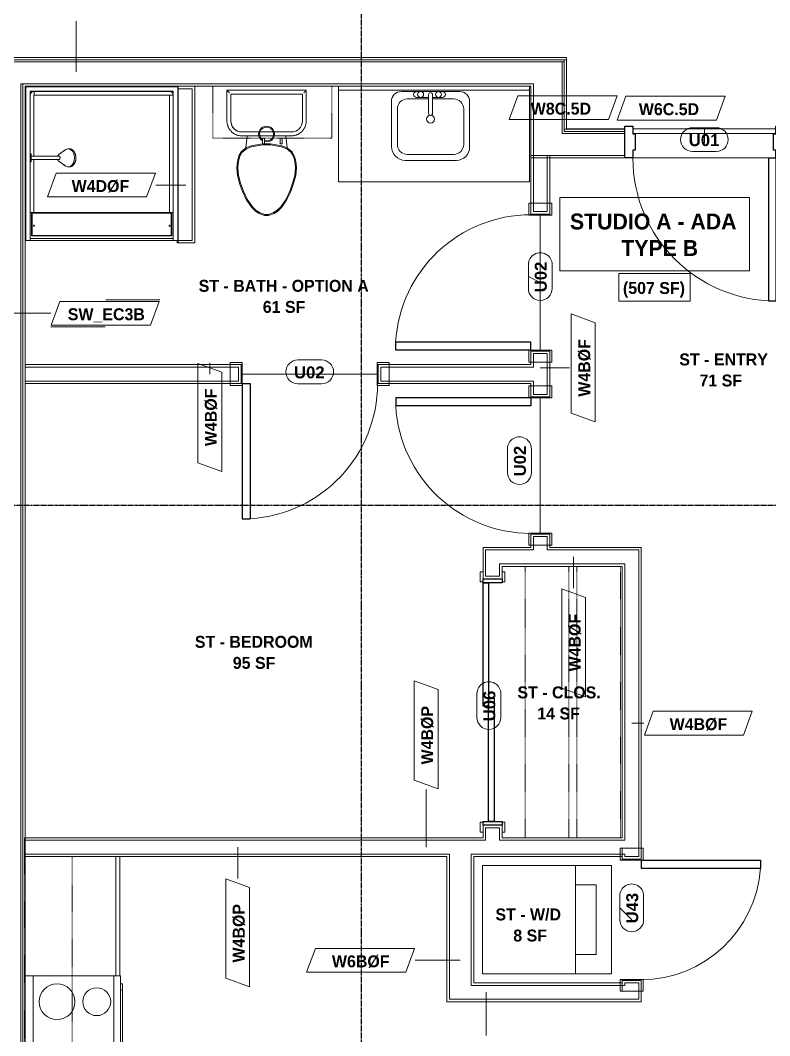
# Model space of a CAD drawing. Header units: inches. Extents: x -4058 to -1781, y 9814 to 12264.
# Drawn here: x -2913.1 to -2724.6, y 11401.8 to 11657.2 of the extents above; entities that cross this region are included whole.
import ezdxf

# ---------------------------------------------------------------- set-up
doc = ezdxf.new("R2010")
doc.units = ezdxf.units.IN
doc.header["$MEASUREMENT"] = 0
doc.linetypes.add('Dash', pattern=[0.25, 0.125, -0.125])
doc.linetypes.add('Grid Line 1_2_', pattern=[0.875, 0.5, -0.125, 0.125, -0.125])
for name, color, linetype, lineweight in [('0-1', 7, 'Continuous', 5), ('0-3', 8, 'Continuous', 9), ('A-AREA-IDEN', 2, 'Continuous', 9), ('A-DOOR-1', 7, 'Continuous', 9), ('A-DOOR-2', 10, 'Continuous', 30), ('A-DOOR-3', 31, 'Continuous', 9), ('A-DOOR-4', 31, 'Continuous', 30), ('A-DOOR-FRAM-2', 10, 'Continuous', 30), ('A-DOOR-FRAM-3', 31, 'Continuous', 30), ('A-DOOR-IDEN', 31, 'Continuous', 9), ('A-FLOR-1', 7, 'Continuous', 9), ('A-FLOR-2', 192, 'Continuous', 9), ('A-WALL', 113, 'Continuous', 18), ('A-WALL-2', 250, 'Continuous', 18), ('A-WALL-3', 113, 'Continuous', 9), ('A-WALL-IDEN', 211, 'Continuous', 9), ('I-WALL-1', 7, 'Continuous', 9), ('P-SANR-FIXT', 6, 'Continuous', 9), ('Q-CASE', 31, 'Continuous', 9), ('Q-CASE-2', 31, 'Dash', 9), ('Q-CASE-HDLN', 31, 'Dash', 9), ('Q-SPCQ', 91, 'Continuous', 9), ('S-GRID-1', 1, 'Grid Line 1_2_', 30)]:
    doc.layers.add(name, color=color, linetype=linetype, lineweight=lineweight)
doc.styles.add('Arial_B', font='arialbd.ttf', dxfattribs={"height": 3})
doc.styles.add('Century Gothic_B', font='GOTHICB.TTF', dxfattribs={"height": 3})
doc.styles.add('Century Gothic_B_1', font='GOTHICB.TTF', dxfattribs={"height": 4})

# ---------------------------------------------------------------- blocks, each defined once
blk = doc.blocks.new('CTR - 1st Phase - Shell_rvt-1-UNITS PLANS - 3RD FLOOR')
at = {"layer": 'A-FLOR-1'}
for p, q in [((-2761.04, 11629.94), (-2775.7, 11629.94)), ((-2723.04, 11629.94), (-2759.04, 11629.94)), ((-2759.04, 11628.74), (-2723.04, 11628.74))]:
    blk.add_line(p, q, dxfattribs=at)
blk = doc.blocks.new('HOLLOW METAL - UNIT DOOR-2191977-UNITS PLANS - 3RD FLOOR')
at = {"layer": 'A-DOOR-1'}
blk.add_arc((18, -3.875), 36, 180, 270, dxfattribs=at)
at = {"layer": 'A-DOOR-2'}
for p, q in [((16.25, -3.875), (18, -3.875)), ((16.25, -39.875), (16.25, -3.875)), ((18, -3.875), (18, -39.875)), ((18, -39.875), (16.25, -39.875))]:
    blk.add_line(p, q, dxfattribs=at)
at = {"layer": 'A-DOOR-FRAM-2'}
for p, q in [((-20, 4.125), (-18, 4.125)), ((-20, -3.875), (-20, 4.125)), ((-18, 4.125), (-18, 2.1875)), ((18, 4.125), (20, 4.125)), ((18, 2.1875), (18, 4.125)), ((20, 4.125), (20, -3.875)), ((-18, 2.1875), (-17.375, 2.1875)), ((-17.375, 2.1875), (-17.375, -1.9375)), ((17.375, 2.1875), (18, 2.1875)), ((17.375, -1.9375), (17.375, 2.1875)), ((-18, -1.9375), (-18, -3.875)), ((-17.375, -1.9375), (-18, -1.9375)), ((18, -1.9375), (17.375, -1.9375)), ((18, -3.875), (18, -1.9375)), ((-18, -3.875), (-20, -3.875)), ((20, -3.875), (18, -3.875))]:
    blk.add_line(p, q, dxfattribs=at)
blk = doc.blocks.new('CTR - 1st Phase - Common Walls_rvt-1-UNITS PLANS - 3RD FLOOR')
at = {"layer": 'A-WALL-2'}
for p, q in [((-2784.7, 11647.24), (-3037.45, 11647.24)), ((-2784.7, 11646.74), (-3037.45, 11646.74)), ((-2784.7, 11647.24), (-2776.32, 11647.24)), ((-2784.7, 11646.74), (-2784.07, 11646.74)), ((-2784.07, 11646.74), (-2776.82, 11646.74)), ((-2776.82, 11646.74), (-2776.32, 11646.74)), ((-2776.82, 11646.74), (-2776.82, 11628.74)), ((-2776.32, 11647.24), (-2775.7, 11647.24)), ((-2776.32, 11647.24), (-2776.32, 11646.74)), ((-2776.32, 11647.24), (-2776.32, 11646.74)), ((-2776.32, 11646.74), (-2776.32, 11629.86)), ((-2913.01, 11641.24), (-2912.51, 11641.24)), ((-2913.01, 11641.24), (-2913.01, 11640.61)), ((-2912.51, 11641.24), (-2913.01, 11641.24)), ((-2912.51, 11641.24), (-2912.51, 11640.61)), ((-2784.7, 11641.24), (-2912.51, 11641.24)), ((-2784.7, 11641.24), (-2784.07, 11641.24)), ((-2784.07, 11641.24), (-2784.07, 11623.24)), ((-2913.01, 11255.64), (-2913.01, 11640.61)), ((-2912.51, 11255.64), (-2912.51, 11640.61)), ((-2776.32, 11628.74), (-2776.82, 11628.74)), ((-2775.7, 11629.86), (-2776.32, 11629.86)), ((-2776.32, 11629.24), (-2776.32, 11629.86)), ((-2776.32, 11629.86), (-2776.32, 11629.24)), ((-2775.7, 11629.24), (-2776.32, 11629.24)), ((-2775.7, 11628.74), (-2776.32, 11628.74)), ((-2761.04, 11629.24), (-2775.7, 11629.24)), ((-2761.04, 11628.74), (-2775.7, 11628.74)), ((-2776.82, 11623.24), (-2784.07, 11623.24)), ((-2775.7, 11623.24), (-2776.82, 11623.24)), ((-2761.04, 11623.24), (-2775.7, 11623.24))]:
    blk.add_line(p, q, dxfattribs=at)
at = {"layer": 'I-WALL-1'}
for p, q in [((-2784.7, 11647.86), (-3037.45, 11647.86)), ((-2775.7, 11647.86), (-2784.7, 11647.86)), ((-2775.7, 11647.24), (-2775.7, 11647.86)), ((-2775.7, 11629.86), (-2775.7, 11647.24)), ((-2873.39, 11640.61), (-2833.07, 11640.61)), ((-2785.07, 11640.61), (-2784.7, 11640.61)), ((-2784.7, 11640.61), (-2784.7, 11622.61)), ((-2761.04, 11629.86), (-2775.7, 11629.86)), ((-2784.7, 11622.61), (-2784.07, 11622.61)), ((-2784.07, 11622.61), (-2775.7, 11622.61)), ((-2775.7, 11622.61), (-2761.04, 11622.61)), ((-2911.89, 11255.64), (-2911.89, 11601.87))]:
    blk.add_line(p, q, dxfattribs=at)
at = {"layer": '0-3'}
blk.add_blockref('HOLLOW METAL - UNIT DOOR-2191977-UNITS PLANS - 3RD FLOOR', (-2741.04, 11626.49), dxfattribs=at)
blk = doc.blocks.new('CTR - 1st Phase - Structure_rvt-1-UNITS PLANS - 3RD FLOOR')
at = {"layer": 'S-GRID-1'}
for p, q in [((-2827.32, 9814.03), (-2827.32, 12247.5)), ((-1781.27, 11535.19), (-4041.78, 11535.19))]:
    blk.add_line(p, q, dxfattribs=at)
blk = doc.blocks.new('SLIDING - FLUSH - SLIDING - FLUSH - 5-0 x 6-8-3203586-UNITS PLANS - 3RD FLOOR')
at = {"layer": 'A-DOOR-3'}
for p, q in [((-32.75, 3.25), (-30.25, 3.25)), ((-32.75, 2.5), (-32.75, 3.25)), ((-30.25, 3.25), (-30.25, 2.5)), ((30.25, 3.25), (32.75, 3.25)), ((30.25, 2.5), (30.25, 3.25)), ((32.75, 3.25), (32.75, 2.5)), ((-30.25, 2.5), (-32.75, 2.5)), ((32.75, 2.5), (30.25, 2.5)), ((-32.75, -2.25), (-30.25, -2.25)), ((-32.75, -3), (-32.75, -2.25)), ((-30.25, -2.25), (-30.25, -3)), ((30.25, -2.25), (32.75, -2.25)), ((30.25, -3), (30.25, -2.25)), ((32.75, -2.25), (32.75, -3)), ((-30.25, -3), (-32.75, -3)), ((32.75, -3), (30.25, -3))]:
    blk.add_line(p, q, dxfattribs=at)
at = {"layer": 'A-DOOR-4'}
for p, q in [((-1, -0.88), (-1, 0.5)), ((-1, 0.5), (30, 0.5)), ((30, 0.5), (30, -0.88)), ((-30, -2.25), (-30, -0.88)), ((-30, -0.88), (1, -0.88)), ((1, -2.25), (-30, -2.25)), ((30, -0.88), (-1, -0.88)), ((1, -0.88), (1, -2.25))]:
    blk.add_line(p, q, dxfattribs=at)
at = {"layer": 'A-DOOR-FRAM-3'}
for p, q in [((-31, -2.25), (-31, 2.5)), ((-31, 2.5), (-30, 2.5)), ((-30, 2.5), (-30, -2.25)), ((30, 2.5), (31, 2.5)), ((30, -2.25), (30, 2.5)), ((31, 2.5), (31, -2.25)), ((-30, -2.25), (-31, -2.25)), ((31, -2.25), (30, -2.25))]:
    blk.add_line(p, q, dxfattribs=at)
blk = doc.blocks.new('SWING - SINGLE - FLUSH - SWING - FLUSH - 2-10 x 6-8 - PRIVACY-4346066-UNITS PLANS - 3RD FLOOR')
at = {"layer": 'A-DOOR-3'}
for p, q in [((-17, 2.87), (-20, 2.87)), ((-20, 2.87), (-20, -2.38)), ((-17, -2.38), (-17, 2.87)), ((20, 2.87), (17, 2.87)), ((17, 2.87), (17, -2.38)), ((20, -2.38), (20, 2.87)), ((-20, -2.38), (-17, -2.38)), ((-17, -2.38), (-20, -2.38)), ((-20, -2.38), (-20, -2.88)), ((-17, -2.88), (-17, -2.38)), ((17, -2.38), (20, -2.38)), ((20, -2.38), (17, -2.38)), ((17, -2.38), (17, -2.88)), ((20, -2.88), (20, -2.38)), ((-20, -2.88), (-17, -2.88)), ((17, -2.88), (20, -2.88))]:
    blk.add_line(p, q, dxfattribs=at)
blk.add_arc((17, 2.37), 34.07, 93.3657, 180, dxfattribs=at)
at = {"layer": 'A-DOOR-4'}
for p, q in [((15, 2.37), (15, 36.38)), ((17, 36.38), (15, 36.38)), ((17, 2.37), (17, 36.38)), ((17, 2.37), (15, 2.37))]:
    blk.add_line(p, q, dxfattribs=at)
blk = doc.blocks.new('OD_CW_Closet - OD_CW_Closet-3786599-UNITS PLANS - 3RD FLOOR')
at = {"layer": 'Q-CASE-HDLN'}
for p, q in [((0.74, -24), (0.74, 0)), ((0.74, 0), (68.99, 0)), ((68.99, 0), (68.99, -24)), ((0.74, -11), (68.99, -11)), ((0.74, -13), (68.99, -13)), ((68.99, -24), (0.74, -24))]:
    blk.add_line(p, q, dxfattribs=at)
blk = doc.blocks.new('SWING - SINGLE - FLUSH - SWING - FLUSH - 2-10 x 6-8 - PRIVACY-4346067-UNITS PLANS - 3RD FLOOR')
at = {"layer": 'A-DOOR-3'}
for p, q in [((-17, 2.87), (-20, 2.87)), ((-20, 2.87), (-20, -2.38)), ((-17, -2.38), (-17, 2.87)), ((20, 2.87), (17, 2.87)), ((17, 2.87), (17, -2.38)), ((20, -2.38), (20, 2.87)), ((-20, -2.38), (-17, -2.38)), ((-17, -2.38), (-20, -2.38)), ((-20, -2.38), (-20, -2.88)), ((-17, -2.88), (-17, -2.38)), ((17, -2.38), (20, -2.38)), ((20, -2.38), (17, -2.38)), ((17, -2.38), (17, -2.88)), ((20, -2.88), (20, -2.38)), ((-20, -2.88), (-17, -2.88)), ((17, -2.88), (20, -2.88))]:
    blk.add_line(p, q, dxfattribs=at)
blk.add_arc((17, 2.37), 34.07, 93.3657, 180, dxfattribs=at)
at = {"layer": 'A-DOOR-4'}
for p, q in [((15, 2.37), (15, 36.38)), ((17, 36.38), (15, 36.38)), ((17, 2.37), (17, 36.38)), ((17, 2.37), (15, 2.37))]:
    blk.add_line(p, q, dxfattribs=at)
blk = doc.blocks.new('SWING - SINGLE - FLUSH - SWING - FLUSH - 2-6 x 6-8 - PASSAGE-4346079-UNITS PLANS - 3RD FLOOR')
at = {"layer": 'A-DOOR-3'}
for p, q in [((-18, 2.375), (-18, 2.875)), ((-18, 2.875), (-15, 2.875)), ((-15, 2.875), (-15, 2.375)), ((15, 2.375), (15, 2.875)), ((15, 2.875), (18, 2.875)), ((18, 2.875), (18, 2.375)), ((-18, 2.375), (-15, 2.375)), ((-18, -2.875), (-18, 2.375)), ((-15, 2.375), (-18, 2.375)), ((-15, 2.375), (-15, -2.875)), ((15, 2.375), (18, 2.375)), ((15, -2.875), (15, 2.375)), ((18, 2.375), (15, 2.375)), ((18, 2.375), (18, -2.875)), ((-15, -2.875), (-18, -2.875)), ((18, -2.875), (15, -2.875))]:
    blk.add_line(p, q, dxfattribs=at)
blk.add_arc((15, -2.375), 30.067, 180, 266.18593, dxfattribs=at)
at = {"layer": 'A-DOOR-4'}
for p, q in [((13, -2.375), (13, -32.375)), ((15, -2.375), (13, -2.375)), ((15, -2.375), (15, -32.375)), ((15, -32.375), (13, -32.375))]:
    blk.add_line(p, q, dxfattribs=at)
blk = doc.blocks.new('M_Sink Vanity-Square - 500 x 440mm-1352614-UNITS PLANS - 3RD FLOOR')
at = {"layer": 'P-SANR-FIXT'}
for p, q in [((7.96, 7.09), (-6.72, 7.09)), ((0.12, 5.22), (-5.22, 5.22)), ((3.62, 7.09), (-2.88, 7.09)), ((-2.88, 5.59), (0.12, 5.59)), ((0.12, 6.33), (0.12, 1.59)), ((1.12, 6.33), (1.12, 1.59)), ((1.12, 5.59), (3.62, 5.59)), ((6.46, 5.22), (1.12, 5.22)), ((-9.22, 4.59), (-9.22, -6.73)), ((-7.72, 2.72), (-7.72, -6.23)), ((8.96, -6.23), (8.96, 2.72)), ((10.46, -6.91), (10.46, 4.59)), ((-5.22, -8.73), (6.46, -8.73)), ((-5.72, -10.23), (7.14, -10.23))]:
    blk.add_line(p, q, dxfattribs=at)
for centre, radius, start, end in [((-6.72, 4.59), 2.5, 90, 180), ((-5.22, 2.72), 2.5, 90, 180), ((-2.88, 6.34), 0.75, 90, 270), ((-1.88, 6.34), 0.75, 360, 180), ((-1.88, 6.34), 0.75, 180, 0), ((0.62, 6.33), 0.5, 360, 180), ((2.62, 6.34), 0.75, 360, 180), ((2.62, 6.34), 0.75, 180, 360), ((3.62, 6.34), 0.75, 270, 90), ((6.46, 2.72), 2.5, 0, 90), ((7.96, 4.59), 2.5, 360, 90), ((0.62, 0.13), 1, 360, 180), ((0.62, 0.13), 1, 180, 0), ((0.62, 1.59), 0.5, 180, 0), ((-5.72, -6.73), 3.5, 180, 270), ((-5.22, -6.23), 2.5, 180, 270), ((6.46, -6.23), 2.5, 270, 0), ((7.14, -6.91), 3.32, 270, 0)]:
    blk.add_arc(centre, radius, start, end, dxfattribs=at)
blk = doc.blocks.new('Toilet-Domestic-3D - Toilet-Domestic-3D-V7-UNITS PLANS - 3RD FLOOR')
at = {"layer": 'P-SANR-FIXT'}
for p, q in [((-2.74, 11), (-3.74, 10)), ((-2.59, 10.8), (-3.55, 9.84)), ((-1.87, 11.5), (-2.74, 11)), ((-2.59, 10.8), (-2.74, 11)), ((-1.77, 11.27), (-2.59, 10.8)), ((-0.5, 12), (-1.87, 11.5)), ((-1.77, 11.27), (-1.87, 11.5)), ((-0.46, 11.75), (-1.77, 11.27)), ((-0.46, 11.75), (-0.5, 12)), ((0.5, 12), (-0.5, 12)), ((0.46, 11.75), (-0.46, 11.75)), ((0.46, 11.75), (0.5, 12)), ((1.77, 11.27), (0.46, 11.75)), ((1.87, 11.5), (0.5, 12)), ((1.77, 11.27), (1.87, 11.5)), ((2.59, 10.8), (1.77, 11.27)), ((2.74, 11), (1.87, 11.5)), ((2.59, 10.8), (2.74, 11)), ((3.55, 9.84), (2.59, 10.8)), ((3.74, 10), (2.74, 11)), ((-5.13, 8), (-6.06, 6)), ((-4.91, 7.88), (-5.83, 5.9)), ((-3.74, 10), (-5.13, 8)), ((-4.91, 7.88), (-5.13, 8)), ((-3.55, 9.84), (-4.91, 7.88)), ((-3.55, 9.84), (-3.74, 10)), ((3.55, 9.84), (3.74, 10)), ((4.91, 7.88), (3.55, 9.84)), ((5.13, 8), (3.74, 10)), ((4.91, 7.88), (5.13, 8)), ((5.83, 5.9), (4.91, 7.88)), ((6.06, 6), (5.13, 8)), ((-6.06, 6), (-6.79, 4)), ((-5.83, 5.9), (-6.55, 3.92)), ((-5.83, 5.9), (-6.06, 6)), ((5.83, 5.9), (6.06, 6)), ((6.55, 3.92), (5.83, 5.9)), ((6.79, 4), (6.06, 6)), ((-6.79, 4), (-7.33, 1.99)), ((-6.55, 3.92), (-7.08, 1.95)), ((-6.55, 3.92), (-6.79, 4)), ((6.55, 3.92), (6.79, 4)), ((7.08, 1.95), (6.55, 3.92)), ((7.33, 1.99), (6.79, 4)), ((-7.33, 1.99), (-7.5, 0)), ((-7.08, 1.95), (-7.33, 1.99)), ((-7.08, 1.95), (-7.25, 0)), ((7.08, 1.95), (7.33, 1.99)), ((7.25, 0), (7.08, 1.95)), ((7.5, 0), (7.33, 1.99)), ((-7.25, 0), (-7.5, 0)), ((-7.5, 0), (-7.41, -1)), ((-7.16, -0.96), (-7.41, -1)), ((-7.41, -1), (-7.24, -2)), ((-7.25, 0), (-7.16, -0.96)), ((-6.99, -1.95), (-7.24, -2)), ((-7.24, -2), (-6.97, -3)), ((-7.16, -0.96), (-6.99, -1.95)), ((-6.99, -1.95), (-6.73, -2.9)), ((6.73, -2.9), (6.99, -1.95)), ((6.97, -3), (7.24, -2)), ((6.99, -1.95), (7.16, -0.96)), ((6.99, -1.95), (7.24, -2)), ((7.16, -0.96), (7.25, 0)), ((7.16, -0.96), (7.41, -1)), ((7.24, -2), (7.41, -1)), ((7.25, 0), (7.5, 0)), ((7.41, -1), (7.5, 0)), ((-6.73, -2.9), (-6.97, -3)), ((-6.97, -3), (-6.4, -4)), ((-6.73, -2.9), (-6.21, -3.84)), ((-6.4, -4), (-6.21, -3.84)), ((-6.4, -4), (-5.21, -5)), ((-6.21, -3.84), (-5.08, -4.78)), ((-5.08, -4.78), (-5.21, -5)), ((-5.21, -5), (-4.86, -8.02)), ((-5.21, -5), (-3.84, -5.5)), ((-5.08, -4.78), (-3.77, -5.26)), ((3.77, -5.26), (5.08, -4.78)), ((3.84, -5.5), (5.21, -5)), ((4.86, -8.02), (5.21, -5)), ((5.08, -4.78), (6.21, -3.84)), ((5.08, -4.78), (5.21, -5)), ((5.21, -5), (6.4, -4)), ((6.21, -3.84), (6.73, -2.9)), ((6.21, -3.84), (6.4, -4)), ((6.4, -4), (6.97, -3)), ((6.73, -2.9), (6.97, -3)), ((-3.77, -5.26), (-3.84, -5.5)), ((-3.84, -5.5), (-1, -6)), ((-3.77, -5.26), (-0.98, -5.75)), ((-0.98, -5.75), (-1, -6)), ((-1, -6), (0.56, -6)), ((-0.98, -5.75), (0.98, -5.75)), ((0.98, -5.75), (3.77, -5.26)), ((0.98, -5.75), (1, -5.98)), ((1.05, -5.99), (3.84, -5.5)), ((3.77, -5.26), (3.84, -5.5)), ((6.25, -8.02), (-6.25, -8.02)), ((6.25, -9), (-6.25, -9)), ((6.25, -9), (-6.25, -9)), ((-9.98, -11.75), (-9.98, -19.48)), ((-9, -11.75), (-9, -18.5)), ((-9, -11.75), (-9, -18.5)), ((9, -18.5), (9, -11.75)), ((9, -18.5), (9, -11.75)), ((9.98, -19.48), (9.98, -11.75)), ((-9.98, -19.48), (-9.86, -19.36)), ((-9.98, -19.48), (9.98, -19.48)), ((-9, -18.5), (9, -18.5)), ((-9, -18.5), (9, -18.5)), ((9.86, -19.36), (9.98, -19.48))]:
    blk.add_line(p, q, dxfattribs=at)
at = {"layer": 'P-SANR-FIXT', "flags": 128}
for points in [[(-6.25, -8.02), (-6.4, -8.03), (-6.55, -8.03), (-6.7, -8.05), (-6.84, -8.07), (-6.99, -8.1), (-7.14, -8.13), (-7.28, -8.17), (-7.42, -8.21), (-7.56, -8.26), (-7.7, -8.32), (-7.84, -8.38), (-7.97, -8.44), (-8.1, -8.52), (-8.23, -8.59), (-8.35, -8.67), (-8.48, -8.76), (-8.59, -8.85), (-8.71, -8.95), (-8.82, -9.05), (-8.92, -9.15), (-9.03, -9.26), (-9.12, -9.38), (-9.22, -9.49), (-9.3, -9.61), (-9.39, -9.74), (-9.46, -9.86), (-9.54, -9.99), (-9.6, -10.13), (-9.67, -10.26), (-9.72, -10.4), (-9.78, -10.54), (-9.82, -10.68), (-9.86, -10.83), (-9.89, -10.97), (-9.92, -11.12), (-9.95, -11.26), (-9.96, -11.41), (-9.97, -11.56), (-9.98, -11.71), (-9.98, -11.75)], [(9.98, -11.75), (9.97, -11.6), (9.97, -11.45), (9.95, -11.3), (9.93, -11.16), (9.9, -11.01), (9.87, -10.86), (9.83, -10.72), (9.79, -10.58), (9.74, -10.44), (9.68, -10.3), (9.62, -10.16), (9.56, -10.03), (9.48, -9.9), (9.41, -9.77), (9.33, -9.65), (9.24, -9.52), (9.15, -9.41), (9.05, -9.29), (8.95, -9.18), (8.85, -9.08), (8.74, -8.97), (8.62, -8.88), (8.51, -8.78), (8.39, -8.7), (8.26, -8.61), (8.14, -8.54), (8.01, -8.46), (7.87, -8.4), (7.74, -8.33), (7.6, -8.28), (7.46, -8.22), (7.32, -8.18), (7.17, -8.14), (7.03, -8.11), (6.88, -8.08), (6.74, -8.05), (6.59, -8.04), (6.44, -8.03), (6.29, -8.02), (6.25, -8.02)]]:
    blk.add_lwpolyline(points, dxfattribs=at)
at = {"layer": 'P-SANR-FIXT'}
for centre, radius, start, end in [((0, -8.48), 2, 73.137, 0), ((0, -8.48), 1.75, 70.983, 0), ((0, -8.48), 2, 0, 57.9286), ((0, -8.48), 1.75, 0, 51.2446), ((-6.25, -11.75), 2.75, 90, 180), ((-6.25, -11.75), 2.75, 90, 180), ((6.25, -11.75), 2.75, 0, 90), ((6.25, -11.75), 2.75, 360, 90)]:
    blk.add_arc(centre, radius, start, end, dxfattribs=at)
for points in [[(-9.98, -19.48), (-9.98, -19.48), (-9.98, -19.48), (-9.98, -19.48)], [(9.98, -19.48), (9.98, -19.48), (9.98, -19.48), (9.98, -19.48)]]:
    blk.add_open_spline(points, degree=3, dxfattribs=at)
for points, knots in [([(-9.86, -19.36), (-9.86, -19.36), (-9.85, -19.35), (-9.82, -19.32), (-9.8, -19.3), (-9.78, -19.28), (-9.75, -19.25), (-9.71, -19.21), (-9.66, -19.16), (-9.6, -19.1), (-9.55, -19.05), (-9.47, -18.97), (-9.41, -18.91), (-9.37, -18.87)], [0, 0, 0, 0, 0.166667, 0.25, 0.291667, 0.333333, 0.416667, 0.5, 0.583333, 0.666667, 0.75, 0.833333, 1, 1, 1, 1]), ([(9.37, -18.87), (9.41, -18.91), (9.47, -18.97), (9.55, -19.05), (9.6, -19.1), (9.66, -19.16), (9.71, -19.21), (9.75, -19.25), (9.78, -19.28), (9.8, -19.3), (9.82, -19.32), (9.85, -19.35), (9.86, -19.36), (9.86, -19.36)], [-1, -1, -1, -1, -0.833333, -0.75, -0.666667, -0.583333, -0.5, -0.416667, -0.333333, -0.291667, -0.25, -0.166667, 0, 0, 0, 0])]:
    blk.add_open_spline(points, degree=3, knots=knots, dxfattribs=at)
blk = doc.blocks.new('Bath Vanity - Bath Vanity 48_-V8-UNITS PLANS - 3RD FLOOR')
at = {"layer": 'Q-CASE'}
for p, q in [((-23.26, -1), (-23.26, -24)), ((24.74, -24), (24.74, -1)), ((-23.26, -24), (24.74, -24))]:
    blk.add_line(p, q, dxfattribs=at)
blk = doc.blocks.new('BATHROOM MIRROR - BATHROOM MIRROR 48_-3124766-UNITS PLANS - 3RD FLOOR')
at = {"layer": 'Q-CASE'}
for p, q in [((24.74, 24), (-23.26, 24)), ((-23.26, 23), (-23.26, 24)), ((-23.26, 23), (24.74, 23)), ((24.74, 24), (24.74, 23))]:
    blk.add_line(p, q, dxfattribs=at)
blk = doc.blocks.new('300 Series Wall Hung Cabinet_326 - 30_-2909952-UNITS PLANS - 3RD FLOOR')
at = {"layer": 'Q-CASE'}
for p, q in [((-2.5, -13.19), (-2.01, -13.19)), ((-2.5, -13.19), (-2.5, -14.69)), ((-2.5, -14.69), (-2.01, -14.69)), ((-2.01, -14.69), (-2.01, -13.19)), ((2, -13.19), (2.49, -13.19)), ((2, -13.19), (2, -14.69)), ((2, -14.69), (2.49, -14.69)), ((2.49, -14.69), (2.49, -13.19))]:
    blk.add_line(p, q, dxfattribs=at)
at = {"layer": 'Q-CASE-2'}
for p, q in [((15, -0.19), (-15, -0.19)), ((-15, -0.19), (-15, -13.19)), ((15, -13.19), (15, -0.19)), ((-15, -13.19), (15, -13.19))]:
    blk.add_line(p, q, dxfattribs=at)
blk = doc.blocks.new('Stacked Washer and Dryer - 26_x25_ - Private-1352637-UNITS PLANS - 3RD FLOOR')
at = {"layer": 'P-SANR-FIXT'}
for p, q in [((0, 13.625), (32.4375, 13.625)), ((0, 13.625), (0, -13.625)), ((23.34375, 13.625), (23.34375, -13.625)), ((32.4375, 13.625), (32.4375, -13.625)), ((23.34375, 8.75), (28.53125, 8.75)), ((28.53125, 8.75), (28.53125, -8.75)), ((28.53125, -8.75), (23.34375, -8.75)), ((32.4375, -13.625), (0, -13.625))]:
    blk.add_line(p, q, dxfattribs=at)
blk = doc.blocks.new('SWING - SINGLE - FLUSH - SWING - FLUSH - 2-10 x 6-8 - PRIVACY-4346070-UNITS PLANS - 3RD FLOOR')
at = {"layer": 'A-DOOR-3'}
for p, q in [((-20, 2.37), (-20, 2.87)), ((-20, 2.87), (-17, 2.87)), ((-17, 2.87), (-17, 2.37)), ((17, 2.37), (17, 2.87)), ((17, 2.87), (20, 2.87)), ((20, 2.87), (20, 2.37)), ((-20, 2.37), (-17, 2.37)), ((-20, -2.88), (-20, 2.37)), ((-17, 2.37), (-20, 2.37)), ((-17, 2.37), (-17, -2.88)), ((17, 2.37), (20, 2.37)), ((17, -2.88), (17, 2.37)), ((20, 2.37), (17, 2.37)), ((20, 2.37), (20, -2.88)), ((-17, -2.88), (-20, -2.88)), ((20, -2.88), (17, -2.88))]:
    blk.add_line(p, q, dxfattribs=at)
blk.add_arc((17, -2.38), 34.07, 180, 266.6343, dxfattribs=at)
at = {"layer": 'A-DOOR-4'}
for p, q in [((15, -2.38), (15, -36.38)), ((17, -2.38), (15, -2.38)), ((17, -2.38), (17, -36.38)), ((17, -36.38), (15, -36.38))]:
    blk.add_line(p, q, dxfattribs=at)
blk = doc.blocks.new('OD_CW_Base Cabinet - OD_CW_Base Cabinet-V23-UNITS PLANS - 3RD FLOOR')
at = {"layer": 'Q-CASE'}
for p, q in [((0.74, 23.81), (0.74, 21.81)), ((36.49, 0), (131.34, 0)), ((161.34, 0), (191.34, 0))]:
    blk.add_line(p, q, dxfattribs=at)
blk = doc.blocks.new('OD_CW_Upper Cabinet - OD_CW_Upper Cabinet-4366994-UNITS PLANS - 3RD FLOOR')
at = {"layer": 'Q-CASE-HDLN'}
for p, q in [((191.34, 24), (0.74, 24)), ((0.74, 24), (0.74, 12)), ((191.34, 12), (191.34, 24)), ((0.74, 12), (191.34, 12))]:
    blk.add_line(p, q, dxfattribs=at)
blk = doc.blocks.new('The Shower - The Shower-V32-UNITS PLANS - 3RD FLOOR')
at = {"layer": 'P-SANR-FIXT'}
for p, q in [((0, 39.25), (0.12, 39.25)), ((0, 0.5), (0, 39.25)), ((1.25, 39.25), (0.12, 39.25)), ((0.12, 0.62), (0.12, 39.25)), ((1.25, 39.25), (37.25, 39.25)), ((1.25, 38.75), (1.25, 39.25)), ((1.25, 1.75), (1.25, 39.25)), ((37.25, 38.75), (1.25, 38.75)), ((37.25, 39.25), (37.25, 38.75)), ((38.38, 39.25), (37.25, 39.25)), ((37.25, 39.25), (37.25, 19.48)), ((38.38, 39.25), (38.5, 39.25)), ((38.38, 39.25), (38.38, 0.62)), ((38.5, 39.25), (38.5, 0.5)), ((1.62, 38.13), (1.62, 32.27)), ((36.88, 38.13), (1.62, 38.13)), ((36.75, 38), (1.75, 38)), ((1.75, 38), (1.75, 32.38)), ((36.75, 32.38), (36.75, 38)), ((36.88, 32.27), (36.88, 38.13)), ((1.75, 32.38), (36.75, 32.38)), ((2.2, 2.75), (2.2, 32.27)), ((36.3, 32.27), (2.2, 32.27)), ((36.3, 18.89), (36.3, 32.27)), ((36.3, 2.75), (36.3, 18.11)), ((37.25, 17.52), (37.25, 1.75)), ((2.25, 2.7), (36.25, 2.7)), ((38.5, 0.5), (0, 0.5)), ((38.38, 0.62), (0.12, 0.62)), ((37.25, 1.75), (1.25, 1.75)), ((1.28, 2.51), (1.3, 2.43)), ((1.4, 2.23), (1.42, 2.2)), ((1.51, 2.08), (1.58, 2.01)), ((1.7, 1.92), (1.73, 1.9)), ((1.93, 1.8), (2.01, 1.78)), ((2.25, 1.77), (36.25, 1.77)), ((36.25, 1.75), (36.25, 1.77)), ((36.49, 1.78), (36.57, 1.8)), ((36.77, 1.9), (36.8, 1.92)), ((36.92, 2.01), (36.99, 2.08)), ((37.08, 2.2), (37.1, 2.23)), ((37.2, 2.43), (37.22, 2.51))]:
    blk.add_line(p, q, dxfattribs=at)
for centre, radius, start, end in [((2.2, 35.56), 0.125, 0, 180), ((2.2, 35.56), 0.125, 180, 0), ((36.3, 35.56), 0.125, 0, 180), ((36.3, 35.56), 0.125, 180, 0), ((2.25, 2.75), 1, 180, 270), ((36.25, 2.75), 1, 270, 0)]:
    blk.add_arc(centre, radius, start, end, dxfattribs=at)
for centre, major_axis, start_param, end_param in [((2.2, 32.28), (-0.95, 0), 0, 1.570796), ((36.3, 32.28), (0.95, 0), 4.712389, 6.283185)]:
    blk.add_ellipse(centre, major_axis=major_axis, ratio=0.019505, start_param=start_param, end_param=end_param, dxfattribs=at)
for points, knots in [([(1.25, 2.77), (1.25, 2.77), (1.27, 2.76), (1.4, 2.76), (1.64, 2.75), (1.95, 2.75), (2.12, 2.75), (2.2, 2.75)], [-1, -1, -1, -1, -0.833333, -0.666667, -0.333333, -0.166667, 0, 0, 0, 0]), ([(1.25, 2.77), (1.25, 2.7), (1.26, 2.57), (1.34, 2.32), (1.53, 2.04), (1.8, 1.86), (2.06, 1.78), (2.19, 1.77), (2.25, 1.77)], [-1, -1, -1, -1, -0.874768, -0.749536, -0.499072, -0.248608, -0.123376, 0.001856, 0.001856, 0.001856, 0.001856]), ([(2.2, 2.75), (2.2, 2.74), (2.2, 2.74), (2.2, 2.73), (2.21, 2.72), (2.21, 2.72), (2.22, 2.71), (2.23, 2.71), (2.24, 2.7), (2.24, 2.7), (2.25, 2.7), (2.25, 2.7)], [-1, -1, -1, -1, -0.833333, -0.75, -0.666667, -0.583333, -0.416667, -0.291667, -0.208333, -0.083333, 0, 0, 0, 0]), ([(36.25, 1.77), (36.32, 1.77), (36.45, 1.78), (36.7, 1.86), (36.98, 2.04), (37.16, 2.32), (37.24, 2.57), (37.25, 2.7), (37.25, 2.77)], [-1, -1, -1, -1, -0.874768, -0.749536, -0.499072, -0.248608, -0.123376, 0.001856, 0.001856, 0.001856, 0.001856]), ([(36.25, 2.7), (36.26, 2.7), (36.26, 2.7), (36.27, 2.7), (36.28, 2.71), (36.28, 2.71), (36.29, 2.72), (36.29, 2.73), (36.3, 2.74), (36.3, 2.74), (36.3, 2.75), (36.3, 2.75)], [-1, -1, -1, -1, -0.833333, -0.75, -0.666667, -0.583333, -0.416667, -0.291667, -0.208333, -0.083333, 0, 0, 0, 0]), ([(36.25, 1.8), (36.25, 1.82), (36.25, 1.91), (36.25, 2.14), (36.25, 2.45), (36.25, 2.62), (36.25, 2.7)], [-0.8333333, -0.8333333, -0.8333333, -0.8333333, -0.6666667, -0.3333333, -0.1666667, 0, 0, 0, 0]), ([(1.59, 2), (1.55, 2.04), (1.47, 2.12), (1.41, 2.21), (1.38, 2.25)], [0.4597287, 0.4597287, 0.4597287, 0.4597287, 0.5714286, 0.666048, 0.666048, 0.666048, 0.666048]), ([(2.25, 1.75), (2.17, 1.75), (2.03, 1.77), (1.86, 1.82), (1.77, 1.87), (1.75, 1.88)], [0, 0, 0, 0, 0.1428571, 0.2857143, 0.332065, 0.332065, 0.332065, 0.332065]), ([(36.75, 1.88), (36.7, 1.85), (36.59, 1.8), (36.42, 1.76), (36.31, 1.75), (36.25, 1.75)], [0.6665409, 0.6665409, 0.6665409, 0.6665409, 0.7857143, 0.8928571, 1, 1, 1, 1]), ([(37.01, 2.11), (36.97, 2.05), (36.89, 1.97), (36.79, 1.91), (36.75, 1.88)], [0.4462442, 0.4462442, 0.4462442, 0.4462442, 0.5714286, 0.666048, 0.666048, 0.666048, 0.666048]), ([(37.19, 2.42), (37.18, 2.38), (37.16, 2.33), (37.13, 2.27), (37.12, 2.25)], [0.2167295, 0.2167295, 0.2167295, 0.2167295, 0.2857143, 0.332096, 0.332096, 0.332096, 0.332096])]:
    blk.add_open_spline(points, degree=3, knots=knots, dxfattribs=at)
for points in [[(1.25, 2.71), (1.25, 2.72), (1.25, 2.74), (1.25, 2.75)], [(37.25, 2.75), (37.25, 2.72), (37.25, 2.7), (37.25, 2.67)], [(1.38, 2.25), (1.37, 2.27), (1.36, 2.3), (1.35, 2.32)], [(1.75, 1.88), (1.71, 1.91), (1.67, 1.94), (1.63, 1.97)], [(37.12, 2.25), (37.09, 2.21), (37.07, 2.18), (37.05, 2.15)]]:
    blk.add_open_spline(points, degree=3, dxfattribs=at)
blk = doc.blocks.new('Shower Head - Shower Head-3265626-UNITS PLANS - 3RD FLOOR')
at = {"layer": 'P-SANR-FIXT'}
for p, q in [((-0.98, 0), (-0.98, -0.26)), ((-0.98, 0), (0.98, 0)), ((0.98, -0.26), (-0.98, -0.26)), ((-0.39, -0.26), (-0.39, -1)), ((0.39, -1), (0.39, -0.26)), ((0.98, -0.26), (0.98, 0)), ((-0.84, -7.19), (-2.02, -8.78)), ((-0.39, -6.01), (-0.39, -7.27)), ((0.39, -7.27), (0.39, -6.01)), ((2.02, -8.78), (0.84, -7.19)), ((-2.28, -9.54), (-2.28, -9.81)), ((2.28, -9.81), (2.28, -9.54))]:
    blk.add_line(p, q, dxfattribs=at)
at = {"layer": 'P-SANR-FIXT', "flags": 128}
for points in [[(-0.39, -1), (-0.39, -1.29), (-0.39, -1.57), (-0.39, -1.85), (-0.39, -2.13), (-0.39, -2.41), (-0.39, -2.69), (-0.39, -2.96), (-0.39, -3.23), (-0.39, -3.5), (-0.39, -3.76), (-0.39, -4.02), (-0.39, -4.27), (-0.39, -4.52), (-0.39, -4.77), (-0.39, -5), (-0.39, -5.23), (-0.39, -5.46), (-0.39, -5.67), (-0.39, -5.88), (-0.39, -6.01)], [(0.39, -6.01), (0.39, -5.81), (0.39, -5.6), (0.39, -5.38), (0.39, -5.15), (0.39, -4.92), (0.39, -4.68), (0.39, -4.43), (0.39, -4.18), (0.39, -3.93), (0.39, -3.67), (0.39, -3.4), (0.39, -3.13), (0.39, -2.86), (0.39, -2.59), (0.39, -2.31), (0.39, -2.03), (0.39, -1.75), (0.39, -1.46), (0.39, -1.18), (0.39, -1)], [(-0.39, -6.87), (-0.43, -6.88), (-0.46, -6.9), (-0.49, -6.91), (-0.52, -6.93), (-0.55, -6.94), (-0.58, -6.96), (-0.61, -6.98), (-0.64, -7), (-0.67, -7.03), (-0.7, -7.05), (-0.73, -7.07), (-0.76, -7.1), (-0.78, -7.13), (-0.81, -7.16), (-0.83, -7.19), (-0.84, -7.19)], [(0.84, -7.19), (0.81, -7.16), (0.79, -7.13), (0.76, -7.1), (0.73, -7.08), (0.7, -7.05), (0.68, -7.03), (0.65, -7.01), (0.62, -6.98), (0.59, -6.97), (0.56, -6.95), (0.53, -6.93), (0.49, -6.91), (0.46, -6.9), (0.43, -6.89), (0.4, -6.87)], [(-2.28, -9.81), (-2.28, -9.88), (-2.28, -9.95), (-2.27, -10.02), (-2.25, -10.09), (-2.24, -10.16), (-2.21, -10.23), (-2.19, -10.3), (-2.16, -10.36), (-2.13, -10.43), (-2.09, -10.49), (-2.05, -10.55), (-2.01, -10.61), (-1.97, -10.67), (-1.92, -10.73), (-1.86, -10.79), (-1.81, -10.84), (-1.75, -10.89), (-1.69, -10.94), (-1.63, -10.99), (-1.57, -11.04), (-1.5, -11.08), (-1.43, -11.12), (-1.36, -11.16), (-1.28, -11.2), (-1.21, -11.24), (-1.13, -11.27), (-1.05, -11.3), (-0.97, -11.33), (-0.89, -11.36), (-0.81, -11.38), (-0.72, -11.4), (-0.64, -11.42), (-0.55, -11.44), (-0.47, -11.45), (-0.38, -11.46), (-0.29, -11.47), (-0.2, -11.48), (-0.11, -11.49), (-0.02, -11.49), (0, -11.49)], [(0, -11.49), (0.09, -11.49), (0.18, -11.48), (0.27, -11.48), (0.35, -11.47), (0.44, -11.46), (0.53, -11.44), (0.62, -11.43), (0.7, -11.41), (0.79, -11.39), (0.87, -11.36), (0.95, -11.34), (1.03, -11.31), (1.11, -11.28), (1.19, -11.25), (1.26, -11.21), (1.34, -11.17), (1.41, -11.13), (1.48, -11.09), (1.55, -11.05), (1.61, -11), (1.68, -10.95), (1.74, -10.9), (1.8, -10.85), (1.85, -10.8), (1.9, -10.74), (1.95, -10.69), (2, -10.63), (2.04, -10.57), (2.08, -10.51), (2.12, -10.44), (2.15, -10.38), (2.18, -10.31), (2.21, -10.25), (2.23, -10.18), (2.25, -10.11), (2.26, -10.04), (2.27, -9.97), (2.28, -9.9), (2.28, -9.83), (2.28, -9.81)]]:
    blk.add_lwpolyline(points, dxfattribs=at)
at = {"layer": 'P-SANR-FIXT'}
for centre, major_axis, start_param, end_param in [((0, -7.27), (0.394, 0), 3.141593, 4.712389), ((0, -7.27), (-0.394, 0), 1.570796, 3.141593), ((0, -9.54), (2.28, 0), 2.468394, 4.712389), ((0, -9.54), (-2.28, 0), 1.570796, 3.814791)]:
    blk.add_ellipse(centre, major_axis=major_axis, ratio=0.707107, start_param=start_param, end_param=end_param, dxfattribs=at)
blk = doc.blocks.new('Wall Tag - Shear Wall-3956451-UNITS PLANS - 3RD FLOOR')
at = {"layer": 'A-WALL-IDEN'}
for p, q in [((-0.3561, 0.0937), (-0.4244, -0.0937)), ((0.4244, 0.0937), (-0.3561, 0.0937)), ((0.4291, 0.1068), (0.0033, 0.1068)), ((0.3561, -0.0937), (0.4244, 0.0937)), ((0, -0.1068), (-0.4291, -0.1068)), ((-0.4244, -0.0937), (0.3561, -0.0937))]:
    blk.add_line(p, q, dxfattribs=at)
blk = doc.blocks.new('Wall Tag - Arch Wall-3956453-UNITS PLANS - 3RD FLOOR')
at = {"layer": 'A-WALL-IDEN'}
for p, q in [((-0.3561, 0.0937), (-0.4244, -0.0937)), ((0.4244, 0.0937), (-0.3561, 0.0937)), ((0.3561, -0.0937), (0.4244, 0.0937)), ((-0.4244, -0.0937), (0.3561, -0.0937))]:
    blk.add_line(p, q, dxfattribs=at)
blk = doc.blocks.new('Door Tag - Type Mark-2601225-UNITS PLANS - 3RD FLOOR')
at = {"layer": 'A-DOOR-IDEN'}
for p, q in [((0.09375, 0.09375), (-0.09375, 0.09375)), ((-0.09375, -0.09375), (0.09375, -0.09375))]:
    blk.add_line(p, q, dxfattribs=at)
for centre, start, end in [((-0.09375, 0), 90, 270), ((0.09375, 0), 270, 90)]:
    blk.add_arc(centre, 0.09375, start, end, dxfattribs=at)

msp = doc.modelspace()

# ---------------------------------------------------------------- linework, layer by layer
at = {"layer": 'A-AREA-IDEN', "flags": 128}
for points in [[(-2777.42, 11612.67), (-2729.72, 11612.67), (-2729.72, 11594.22), (-2777.42, 11594.22)], [(-2762.53, 11593.54), (-2744.61, 11593.54), (-2744.61, 11586.54), (-2762.53, 11586.54)]]:
    msp.add_lwpolyline(points, close=True, dxfattribs=at)
at = {"layer": 'A-DOOR-IDEN'}
for p, q in [((-2741.04, 11626.24), (-2741.04, 11630.2)), ((-2782.32, 11591.24), (-2785.32, 11592.75)), ((-2759.32, 11430.99), (-2762.32, 11433.99))]:
    msp.add_line(p, q, dxfattribs=at)
at = {"layer": 'A-FLOR-2'}
for p, q in [((-2724.79, 11622.61), (-2759.04, 11622.61)), ((-2782.32, 11574.24), (-2782.32, 11608.24)), ((-2823.32, 11568.24), (-2857.32, 11568.24)), ((-2782.32, 11528.24), (-2782.32, 11562.24))]:
    msp.add_line(p, q, dxfattribs=at)
at = {"layer": 'A-WALL'}
for p, q in [((-2869.89, 11639.99), (-2873.39, 11639.99)), ((-2869.89, 11601.87), (-2869.89, 11639.99)), ((-2784.07, 11623.24), (-2784.07, 11609.12)), ((-2780.57, 11609.12), (-2780.57, 11623.24)), ((-2784.07, 11609.12), (-2780.57, 11609.12)), ((-2873.39, 11601.24), (-2873.39, 11601.87)), ((-2873.39, 11601.87), (-2869.89, 11601.87)), ((-2784.07, 11573.37), (-2784.07, 11569.99)), ((-2780.57, 11573.37), (-2784.07, 11573.37)), ((-2780.57, 11563.12), (-2780.57, 11573.37)), ((-2858.2, 11569.99), (-2911.89, 11569.99)), ((-2858.2, 11566.49), (-2858.2, 11569.99)), ((-2822.45, 11569.99), (-2822.45, 11566.49)), ((-2784.07, 11569.99), (-2822.45, 11569.99)), ((-2911.89, 11566.49), (-2858.2, 11566.49)), ((-2822.45, 11566.49), (-2784.07, 11566.49)), ((-2784.07, 11566.49), (-2784.07, 11563.12)), ((-2784.07, 11563.12), (-2780.57, 11563.12)), ((-2784.07, 11527.37), (-2784.07, 11523.99)), ((-2780.57, 11527.37), (-2784.07, 11527.37)), ((-2780.57, 11523.99), (-2780.57, 11527.37)), ((-2796.07, 11523.99), (-2796.07, 11517.37)), ((-2784.07, 11523.99), (-2796.07, 11523.99)), ((-2757.57, 11523.99), (-2780.57, 11523.99)), ((-2757.57, 11523.99), (-2757.57, 11454.86)), ((-2792.57, 11517.37), (-2792.57, 11520.49)), ((-2761.07, 11520.49), (-2792.57, 11520.49)), ((-2761.07, 11520.49), (-2761.07, 11454.86)), ((-2796.07, 11517.37), (-2792.57, 11517.37)), ((-2761.07, 11454.86), (-2761.07, 11450.99)), ((-2757.57, 11446.87), (-2757.57, 11454.86)), ((-2792.57, 11454.12), (-2796.07, 11454.12)), ((-2796.07, 11454.12), (-2796.07, 11450.99)), ((-2792.57, 11450.99), (-2792.57, 11454.12)), ((-2796.07, 11450.99), (-2912.07, 11450.99)), ((-2761.07, 11450.99), (-2792.57, 11450.99)), ((-2805.2, 11447.49), (-2912.07, 11447.49)), ((-2805.2, 11410.99), (-2805.2, 11447.49)), ((-2799.7, 11414.49), (-2799.7, 11447.49)), ((-2761.07, 11447.49), (-2799.7, 11447.49)), ((-2761.07, 11447.49), (-2761.07, 11446.87)), ((-2761.07, 11446.87), (-2757.57, 11446.87)), ((-2799.7, 11414.49), (-2761.07, 11414.49)), ((-2761.07, 11415.12), (-2761.07, 11414.49)), ((-2757.57, 11415.12), (-2761.07, 11415.12)), ((-2757.57, 11410.99), (-2757.57, 11415.12)), ((-2805.2, 11410.99), (-2757.57, 11410.99))]:
    msp.add_line(p, q, dxfattribs=at)
at = {"layer": 'A-WALL-3'}
for p, q in [((-2869.26, 11640.62), (-2873.39, 11640.62)), ((-2869.26, 11601.24), (-2869.26, 11640.62)), ((-2784.7, 11623.24), (-2784.7, 11608.49)), ((-2779.95, 11623.24), (-2784.7, 11623.24)), ((-2779.95, 11608.49), (-2779.95, 11623.24)), ((-2784.7, 11608.49), (-2779.95, 11608.49)), ((-2873.64, 11601.87), (-2873.64, 11601.24)), ((-2873.64, 11601.24), (-2869.26, 11601.24)), ((-2784.7, 11573.99), (-2784.7, 11570.62)), ((-2779.95, 11573.99), (-2784.7, 11573.99)), ((-2779.95, 11562.49), (-2779.95, 11573.99)), ((-2857.57, 11570.62), (-2911.89, 11570.62)), ((-2911.89, 11570.62), (-2911.89, 11565.87)), ((-2857.57, 11565.87), (-2857.57, 11570.62)), ((-2784.7, 11570.62), (-2823.07, 11570.62)), ((-2823.07, 11570.62), (-2823.07, 11565.87)), ((-2911.89, 11565.87), (-2857.57, 11565.87)), ((-2823.07, 11565.87), (-2784.7, 11565.87)), ((-2784.7, 11565.87), (-2784.7, 11562.49)), ((-2784.7, 11562.49), (-2779.95, 11562.49)), ((-2784.7, 11527.99), (-2784.7, 11524.62)), ((-2779.95, 11527.99), (-2784.7, 11527.99)), ((-2779.95, 11524.62), (-2779.95, 11527.99)), ((-2796.7, 11524.62), (-2796.7, 11516.74)), ((-2784.7, 11524.62), (-2796.7, 11524.62)), ((-2756.95, 11524.62), (-2779.95, 11524.62)), ((-2756.95, 11454.86), (-2756.95, 11524.62)), ((-2791.95, 11516.74), (-2791.95, 11519.87)), ((-2791.95, 11519.87), (-2761.7, 11519.87)), ((-2761.7, 11519.87), (-2761.7, 11454.86)), ((-2796.7, 11516.74), (-2791.95, 11516.74)), ((-2796.7, 11454.74), (-2796.7, 11451.62)), ((-2791.95, 11454.74), (-2796.7, 11454.74)), ((-2791.95, 11451.62), (-2791.95, 11454.74)), ((-2761.7, 11454.86), (-2761.7, 11451.62)), ((-2756.95, 11446.24), (-2756.95, 11454.86)), ((-2796.7, 11451.62), (-2912.07, 11451.62)), ((-2912.07, 11451.62), (-2912.07, 11446.87)), ((-2761.7, 11451.62), (-2791.95, 11451.62)), ((-2912.07, 11446.87), (-2805.82, 11446.87)), ((-2805.82, 11446.87), (-2805.82, 11410.37)), ((-2799.07, 11415.12), (-2799.07, 11446.87)), ((-2799.07, 11446.87), (-2761.7, 11446.87)), ((-2761.7, 11446.87), (-2761.7, 11446.24)), ((-2761.7, 11446.24), (-2756.95, 11446.24)), ((-2761.7, 11415.12), (-2799.07, 11415.12)), ((-2756.95, 11415.74), (-2761.7, 11415.74)), ((-2761.7, 11415.74), (-2761.7, 11415.12)), ((-2756.95, 11410.37), (-2756.95, 11415.74)), ((-2805.82, 11410.37), (-2756.95, 11410.37))]:
    msp.add_line(p, q, dxfattribs=at)
at = {"layer": 'A-WALL-IDEN'}
for p, q in [((-2899.08, 11644.24), (-2899.08, 11657.01)), ((-2871.45, 11615.79), (-2879.01, 11615.79)), ((-2916.32, 11583.53), (-2905.48, 11583.53)), ((-2865.46, 11568.24), (-2865.46, 11571.06)), ((-2782.32, 11569.77), (-2774.94, 11569.77)), ((-2773.93, 11522.24), (-2773.93, 11514.4)), ((-2759.32, 11480.43), (-2756.29, 11480.43)), ((-2811.04, 11449.24), (-2811.04, 11463.75)), ((-2858.44, 11449.24), (-2858.44, 11441.4)), ((-2802.45, 11420.78), (-2813.78, 11420.78)), ((-2795.95, 11412.74), (-2795.95, 11401.9))]:
    msp.add_line(p, q, dxfattribs=at)
at = {"layer": 'Q-CASE'}
for p, q in [((-2889.07, 11446.87), (-2889.07, 11416.87)), ((-2889.07, 11416.87), (-2889.07, 11446.87)), ((-2888.07, 11446.87), (-2888.07, 11416.87))]:
    msp.add_line(p, q, dxfattribs=at)
at = {"layer": 'Q-SPCQ'}
for p, q in [((-2911.89, 11416.87), (-2909.89, 11416.87)), ((-2909.89, 11416.87), (-2889.64, 11416.87)), ((-2909.89, 11386.87), (-2909.89, 11416.87)), ((-2889.64, 11386.87), (-2889.64, 11416.87)), ((-2887.89, 11416.87), (-2889.64, 11416.87)), ((-2889.64, 11416.87), (-2889.64, 11386.87)), ((-2887.89, 11416.87), (-2887.89, 11386.87)), ((-2887.39, 11414.87), (-2887.89, 11414.87)), ((-2887.39, 11414.87), (-2887.39, 11413.26)), ((-2887.39, 11413.26), (-2887.89, 11413.26)), ((-2887.39, 11413.26), (-2887.39, 11390.99))]:
    msp.add_line(p, q, dxfattribs=at)
for centre, radius, start, end in [((-2903.89, 11410.37), 4.5, 90, 270), ((-2903.89, 11410.37), 4.5, 270, 90), ((-2893.89, 11410.37), 3.5, 90, 270), ((-2893.89, 11410.37), 3.5, 270, 90)]:
    msp.add_arc(centre, radius, start, end, dxfattribs=at)

# ---------------------------------------------------------------- block references
at = {"layer": '0-1'}
for name in ['CTR - 1st Phase - Structure_rvt-1-UNITS PLANS - 3RD FLOOR', 'CTR - 1st Phase - Shell_rvt-1-UNITS PLANS - 3RD FLOOR', 'CTR - 1st Phase - Common Walls_rvt-1-UNITS PLANS - 3RD FLOOR']:
    msp.add_blockref(name, (0, 0), dxfattribs=at)
at = {"layer": 'A-DOOR-3'}
for name, p, rotation in [('SWING - SINGLE - FLUSH - SWING - FLUSH - 2-10 x 6-8 - PRIVACY-4346070-UNITS PLANS - 3RD FLOOR', (-2782.32, 11591.24), 269.9999999999674), ('SWING - SINGLE - FLUSH - SWING - FLUSH - 2-10 x 6-8 - PRIVACY-4346067-UNITS PLANS - 3RD FLOOR', (-2840.32, 11568.24), 180), ('SWING - SINGLE - FLUSH - SWING - FLUSH - 2-10 x 6-8 - PRIVACY-4346066-UNITS PLANS - 3RD FLOOR', (-2782.32, 11545.24), 89.9999999999674), ('SLIDING - FLUSH - SLIDING - FLUSH - 5-0 x 6-8-3203586-UNITS PLANS - 3RD FLOOR', (-2794.45, 11485.74), 269.9999999999554), ('SWING - SINGLE - FLUSH - SWING - FLUSH - 2-6 x 6-8 - PASSAGE-4346079-UNITS PLANS - 3RD FLOOR', (-2759.32, 11430.99), 90.00000000002589)]:
    msp.add_blockref(name, p, dxfattribs=dict(at, rotation=rotation))
at = {"layer": 'A-DOOR-IDEN', "xscale": 31.99999999999999, "yscale": 31.99999999999999, "zscale": 31.99999999999999}
for p in [(-2741.04, 11627.2), (-2840.32, 11568.78)]:
    msp.add_blockref('Door Tag - Type Mark-2601225-UNITS PLANS - 3RD FLOOR', p, dxfattribs=at)
at = {"layer": 'A-DOOR-IDEN', "xscale": 31.99999999999999, "yscale": 31.99999999999999, "zscale": 31.99999999999999, "rotation": 89.99999999999955}
for p in [(-2782.32, 11592.75), (-2787.57, 11546.45), (-2795.25, 11484.85), (-2759.32, 11433.99)]:
    msp.add_blockref('Door Tag - Type Mark-2601225-UNITS PLANS - 3RD FLOOR', p, dxfattribs=at)
at = {"layer": 'A-WALL-IDEN', "xscale": 31.99999999999999, "yscale": 31.99999999999999, "zscale": 31.99999999999999}
for name, p in [('Wall Tag - Arch Wall-3956453-UNITS PLANS - 3RD FLOOR', (-2776.58, 11635.24)), ('Wall Tag - Arch Wall-3956453-UNITS PLANS - 3RD FLOOR', (-2749.4, 11635.12)), ('Wall Tag - Arch Wall-3956453-UNITS PLANS - 3RD FLOOR', (-2892.74, 11615.79)), ('Wall Tag - Shear Wall-3956451-UNITS PLANS - 3RD FLOOR', (-2891.75, 11583.53)), ('Wall Tag - Arch Wall-3956453-UNITS PLANS - 3RD FLOOR', (-2742.56, 11480.43)), ('Wall Tag - Arch Wall-3956453-UNITS PLANS - 3RD FLOOR', (-2827.51, 11420.78))]:
    msp.add_blockref(name, p, dxfattribs=at)
at = {"layer": 'A-WALL-IDEN', "xscale": 31.99999999999999, "yscale": 31.99999999999999, "zscale": 31.99999999999999, "rotation": 89.99999999999955}
for p in [(-2771.52, 11569.77), (-2865.46, 11557.33), (-2773.93, 11500.67), (-2811.04, 11477.48), (-2858.44, 11427.67)]:
    msp.add_blockref('Wall Tag - Arch Wall-3956453-UNITS PLANS - 3RD FLOOR', p, dxfattribs=at)
at = {"layer": 'P-SANR-FIXT'}
for name, p, rotation in [('The Shower - The Shower-V32-UNITS PLANS - 3RD FLOOR', (-2873.39, 11641.12), 180), ('Toilet-Domestic-3D - Toilet-Domestic-3D-V7-UNITS PLANS - 3RD FLOOR', (-2851.17, 11620.14), 180), ('Shower Head - Shower Head-3265626-UNITS PLANS - 3RD FLOOR', (-2910.64, 11622.62), 90.00000000008119)]:
    msp.add_blockref(name, p, dxfattribs=dict(at, rotation=rotation))
for name, p in [('M_Sink Vanity-Square - 500 x 440mm-1352614-UNITS PLANS - 3RD FLOOR', (-2810.55, 11632.22)), ('Stacked Washer and Dryer - 26_x25_ - Private-1352637-UNITS PLANS - 3RD FLOOR', (-2796.82, 11430.99))]:
    msp.add_blockref(name, p, dxfattribs=at)
at = {"layer": 'Q-CASE'}
for name, p in [('300 Series Wall Hung Cabinet_326 - 30_-2909952-UNITS PLANS - 3RD FLOOR', (-2849.72, 11640.8)), ('BATHROOM MIRROR - BATHROOM MIRROR 48_-3124766-UNITS PLANS - 3RD FLOOR', (-2809.81, 11616.61)), ('Bath Vanity - Bath Vanity 48_-V8-UNITS PLANS - 3RD FLOOR', (-2809.81, 11640.62))]:
    msp.add_blockref(name, p, dxfattribs=at)
for name, p, rotation in [('OD_CW_Closet - OD_CW_Closet-3786599-UNITS PLANS - 3RD FLOOR', (-2786.11, 11450.88), 89.99999999997935), ('OD_CW_Upper Cabinet - OD_CW_Upper Cabinet-4366994-UNITS PLANS - 3RD FLOOR', (-2888.07, 11255.53), 90.00000000001663), ('OD_CW_Base Cabinet - OD_CW_Base Cabinet-V23-UNITS PLANS - 3RD FLOOR', (-2888.07, 11255.53), 89.99999999999577)]:
    msp.add_blockref(name, p, dxfattribs=dict(at, rotation=rotation))

# ---------------------------------------------------------------- texts
at = {"layer": 'A-AREA-IDEN', "attachment_point": 1}
for s, insert, char_height, width, style in [('STUDIO A - ADA', (-2774.86, 11608.61), 4, 51.51, 'Century Gothic_B_1'), ('TYPE B', (-2761.94, 11601.94), 4, 20.301, 'Century Gothic_B_1'), ('ST - BATH - OPTION A', (-2868.26, 11591.93), 3, 51.51, 'Century Gothic_B'), ('(507 SF)', (-2761.53, 11591.38), 3, 19.19, 'Century Gothic_B'), ('61 SF', (-2852.13, 11586.63), 3, 12.423, 'Century Gothic_B'), ('ST - ENTRY', (-2747.35, 11573.42), 3, 24.745, 'Century Gothic_B'), ('71 SF', (-2742.27, 11568.12), 3, 12.423, 'Century Gothic_B'), ('ST - BEDROOM', (-2869.22, 11502.39), 3, 35.552, 'Century Gothic_B'), ('95 SF', (-2859.67, 11497.09), 3, 12.423, 'Century Gothic_B'), ('ST - CLOS.', (-2788.07, 11489.67), 3, 24.543, 'Century Gothic_B'), ('14 SF', (-2783.07, 11484.37), 3, 12.423, 'Century Gothic_B'), ('ST - W/D', (-2793.6, 11433.82), 3, 20.402, 'Century Gothic_B'), ('8 SF', (-2789.11, 11428.52), 3, 9.494, 'Century Gothic_B')]:
    msp.add_mtext(s, dxfattribs=dict(at, insert=insert, char_height=char_height, width=width, style=style))
at = {"layer": 'A-DOOR-IDEN', "char_height": 3, "width": 9.393, "attachment_point": 1, "style": 'Arial_B'}
for s, insert in [('U01', (-2744.97, 11628.58)), ('U02', (-2844.26, 11570.16))]:
    msp.add_mtext(s, dxfattribs=dict(at, insert=insert))
at = {"layer": 'A-DOOR-IDEN', "char_height": 3, "width": 9.393, "attachment_point": 1, "rotation": 90, "style": 'Arial_B'}
for s, insert in [('U02', (-2783.7, 11588.82)), ('U02', (-2788.95, 11542.52)), ('U06', (-2796.63, 11480.91)), ('U43', (-2760.7, 11430.06))]:
    msp.add_mtext(s, dxfattribs=dict(at, insert=insert))
at = {"layer": 'A-WALL-IDEN', "char_height": 3, "attachment_point": 1, "style": 'Century Gothic_B'}
for s, insert, width in [('W8C.5D', (-2784.71, 11636.49), 19.594), ('W6C.5D', (-2757.53, 11636.36), 19.594), ('W4DØF', (-2900.21, 11617.03), 17.978), ('SW_EC3B', (-2901.18, 11584.78), 22.725), ('W4BØF', (-2749.78, 11481.68), 17.372), ('W6BØF', (-2834.73, 11422.03), 17.372)]:
    msp.add_mtext(s, dxfattribs=dict(at, insert=insert, width=width))
at = {"layer": 'A-WALL-IDEN', "char_height": 3, "attachment_point": 1, "rotation": 90, "style": 'Century Gothic_B'}
for s, insert, width in [('W4BØF', (-2772.77, 11562.55), 17.372), ('W4BØF', (-2866.7, 11550.11), 17.372), ('W4BØF', (-2775.18, 11493.45), 17.372), ('W4BØP', (-2812.28, 11470.05), 17.877), ('W4BØP', (-2859.68, 11420.24), 17.877)]:
    msp.add_mtext(s, dxfattribs=dict(at, insert=insert, width=width))

doc.saveas('drawing.dxf')
